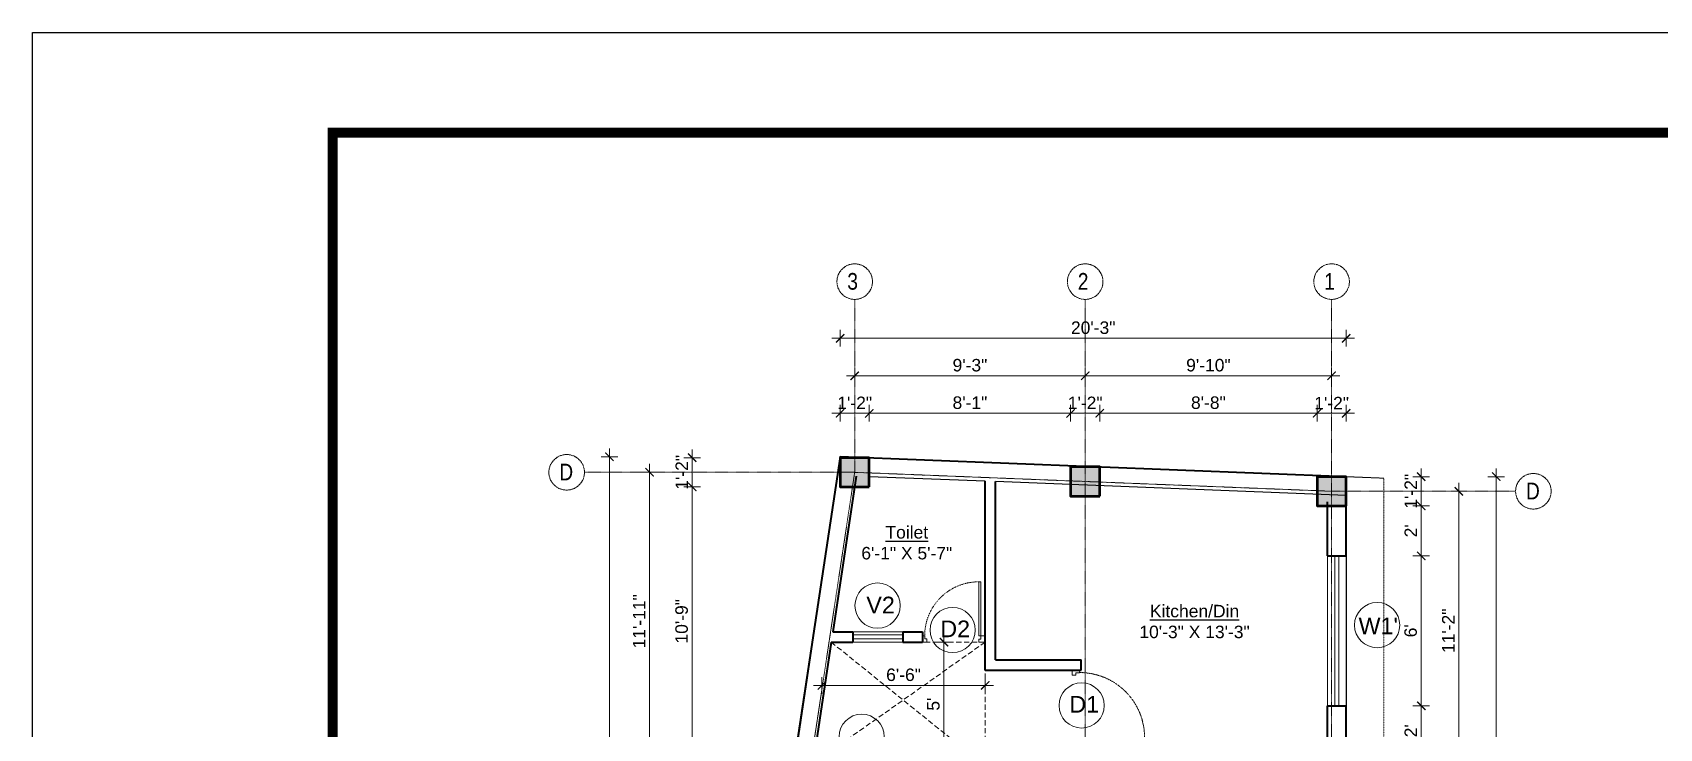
# Model space of a CAD drawing. Header units: inches. Extents: x 137851 to 141026, y -21374 to -19129.
# Drawn here: x 137851 to 138632, y -19463 to -19129 of the extents above; entities that cross this region are included whole.
import ezdxf

# ---------------------------------------------------------------- set-up
doc = ezdxf.new("R2010")
doc.units = ezdxf.units.IN
doc.header["$LTSCALE"] = 0.5
doc.header["$MEASUREMENT"] = 0
doc.header["$PDMODE"] = 66
doc.linetypes.add('CENTER', pattern=[2, 1.25, -0.25, 0.25, -0.25])
doc.linetypes.add('HIDDEN', pattern=[0.375, 0.25, -0.125])
for name, color, linetype, lineweight in [('Annotate-Lite.w', 177, 'Continuous', 9), ('Annotations-Bold.w', 177, 'Continuous', 13), ('C-COLUMN', 1, 'Continuous', 50), ('DIM 1-100', 4, 'Continuous', 13), ('Door-Window.w', 4, 'Continuous', 15), ('HACTH', 253, 'Continuous', 9), ('TEXT', 220, 'Continuous', 9), ('Toilet', 7, 'Continuous', 25), ('wall', 1, 'Continuous', 40), ('window', 4, 'Continuous', 13)]:
    doc.layers.add(name, color=color, linetype=linetype, lineweight=lineweight)
doc.styles.add('ARAIL', font='ARIALN.TTF')
doc.styles.add('arial.', font='arial.ttf')
doc.styles.add('gaurav', font='arial.ttf')
doc.styles.get("Standard").update_dxf_attribs({"font": 'arial.ttf'})
doc.dimstyles.new('1 by 96', dxfattribs={"dimtxt": 6, "dimasz": 4, "dimexe": 4, "dimexo": 4, "dimgap": 2, "dimtad": 1, "dimdec": 0, "dimzin": 0, "dimdsep": 46, "dimlunit": 4, "dimtxsty": 'Standard', "dimblk": 'ARCHTICK', "dimcen": 0, "dimdle": 4, "dimadec": 0, "dimazin": 0, "dimtfac": 1, "dimtdec": 0, "dimtix": 1, "dimtofl": 0, "dimtmove": 1, "dimatfit": 3, "dimldrblk": 'ARCHTICK', "dimfxl": 4, "dimfxlon": 1, "dimtolj": 1, "dimtzin": 0, "dimlwd": -1, "dimlwe": -1, "dimarcsym": 0})

# ---------------------------------------------------------------- blocks, each defined once
blk = doc.blocks.new('3-0')
at = {"ltscale": 3}
for p, q in [((11063.05, 10097.68), (11065.97, 10099.9)), ((11063.05, 10097.68), (11064.53, 10095.73)), ((11065.99, 10096.84), (11064.53, 10095.73)), ((11065.25, 10097.81), (11066.71, 10098.92)), ((11065.99, 10096.84), (11065.25, 10097.81)), ((11065.97, 10099.9), (11066.71, 10098.92)), ((11085.5, 10074.13), (11110.32, 10092.96)), ((11086.24, 10073.15), (11111.05, 10091.97)), ((11111.05, 10091.97), (11110.32, 10092.96)), ((11084.04, 10073.02), (11082.57, 10071.91)), ((11084.04, 10073.02), (11084.78, 10072.04)), ((11084.78, 10072.04), (11086.24, 10073.15)), ((11086.24, 10073.15), (11085.5, 10074.13)), ((11087.72, 10071.2), (11086.24, 10073.15)), ((11082.57, 10071.91), (11084.79, 10068.98)), ((11084.79, 10068.98), (11087.72, 10071.2))]:
    blk.add_line(p, q, dxfattribs=at)
at = {"layer": 'Door-Window.w', "color": 9, "linetype": 'HIDDEN', "lineweight": 18}
blk.add_arc((11085.5, 10074.13), 31.16, 37.1906, 127.14649, dxfattribs=at)
blk = doc.blocks.new('_ArchTick')
at = {"color": 0, "linetype": 'ByBlock', "const_width": 0.15}
blk.add_lwpolyline([(-0.5, -0.5), (0.5, 0.5)], dxfattribs=at)
blk = doc.blocks.new('*D269')
at = {"layer": 'Defpoints', "color": 0, "transparency": 16777216}
for p in [(138167.79, -19346.83), (138238.75, -19346.83), (138217.14, -19475.89)]:
    blk.add_point(p, dxfattribs=at)
at = {"layer": 'DIM 1-100', "color": 0, "transparency": 16777216}
for p, q in [((138167.79, -19479.89), (138167.79, -19342.83)), ((138171.79, -19346.83), (138163.79, -19346.83)), ((138171.79, -19475.89), (138163.79, -19475.89))]:
    blk.add_line(p, q, dxfattribs=at)
at = {"layer": 'DIM 1-100', "color": 0, "transparency": 16777216, "xscale": 4, "yscale": 4, "zscale": 4}
for p, rotation in [((138167.79, -19346.83), 90), ((138167.79, -19475.89), 270)]:
    blk.add_blockref('_ArchTick', p, dxfattribs=dict(at, rotation=rotation))
at = {"layer": 'DIM 1-100', "color": 0, "transparency": 16777216, "insert": (138162.73, -19411.36), "char_height": 6, "attachment_point": 5, "rotation": 90}
blk.add_mtext('\\A1;10\'-9"', dxfattribs=at)
blk = doc.blocks.new('*D270')
at = {"layer": 'Defpoints', "color": 0, "transparency": 16777216}
for p in [(138167.79, -19332.83), (138238.75, -19332.83), (138238.75, -19346.83)]:
    blk.add_point(p, dxfattribs=at)
at = {"layer": 'DIM 1-100', "color": 0, "transparency": 16777216}
for p, q in [((138171.79, -19332.83), (138163.79, -19332.83)), ((138167.79, -19350.83), (138167.79, -19328.83)), ((138171.79, -19346.83), (138163.79, -19346.83))]:
    blk.add_line(p, q, dxfattribs=at)
at = {"layer": 'DIM 1-100', "color": 0, "transparency": 16777216, "xscale": 4, "yscale": 4, "zscale": 4}
for p, rotation in [((138167.79, -19332.83), 90), ((138167.79, -19346.83), 270)]:
    blk.add_blockref('_ArchTick', p, dxfattribs=dict(at, rotation=rotation))
at = {"layer": 'DIM 1-100', "color": 0, "transparency": 16777216, "insert": (138162.78, -19339.83), "char_height": 6, "attachment_point": 5, "rotation": 90}
blk.add_mtext('\\A1;1\'-2"', dxfattribs=at)
blk = doc.blocks.new('*D255')
at = {"layer": 'Defpoints', "color": 0, "transparency": 16777216}
for p in [(138245.75, -19339.83), (138147.32, -19482.89), (138224.14, -19482.89)]:
    blk.add_point(p, dxfattribs=at)
at = {"layer": 'DIM 1-100', "color": 0, "transparency": 16777216}
for p, q in [((138151.32, -19339.83), (138143.32, -19339.83)), ((138147.32, -19335.83), (138147.32, -19486.89)), ((138151.32, -19482.89), (138143.32, -19482.89))]:
    blk.add_line(p, q, dxfattribs=at)
at = {"layer": 'DIM 1-100', "color": 0, "transparency": 16777216, "xscale": 4, "yscale": 4, "zscale": 4}
for p, rotation in [((138147.32, -19339.83), 90), ((138147.32, -19482.89), 270)]:
    blk.add_blockref('_ArchTick', p, dxfattribs=dict(at, rotation=rotation))
at = {"layer": 'DIM 1-100', "color": 0, "transparency": 16777216, "insert": (138142.31, -19411.36), "char_height": 6, "attachment_point": 5, "rotation": 90}
blk.add_mtext('\\A1;11\'-11"', dxfattribs=at)
blk = doc.blocks.new('*D258')
at = {"layer": 'Defpoints', "color": 0, "transparency": 16777216}
for p in [(138128.07, -19332.36), (138238.81, -19332.36), (138180.28, -19734.04)]:
    blk.add_point(p, dxfattribs=at)
at = {"layer": 'DIM 1-100', "color": 0, "transparency": 16777216}
for p, q in [((138132.07, -19332.36), (138124.07, -19332.36)), ((138128.07, -19738.04), (138128.07, -19328.36)), ((138132.07, -19734.04), (138124.07, -19734.04))]:
    blk.add_line(p, q, dxfattribs=at)
at = {"layer": 'DIM 1-100', "color": 0, "transparency": 16777216, "xscale": 4, "yscale": 4, "zscale": 4}
for p, rotation in [((138128.07, -19332.36), 90), ((138128.07, -19734.04), 270)]:
    blk.add_blockref('_ArchTick', p, dxfattribs=dict(at, rotation=rotation))
at = {"layer": 'DIM 1-100', "color": 0, "transparency": 16777216, "insert": (138123.01, -19533.2), "char_height": 6, "attachment_point": 5, "rotation": 90}
blk.add_mtext('\\A1;33\'-6"', dxfattribs=at)
blk = doc.blocks.new('*D259')
at = {"layer": 'Defpoints', "color": 0, "transparency": 16777216}
for p in [(138252.75, -19311.49), (138238.75, -19332.83), (138252.75, -19332.83)]:
    blk.add_point(p, dxfattribs=at)
at = {"layer": 'DIM 1-100', "color": 0, "transparency": 16777216}
for p, q in [((138234.75, -19311.49), (138256.75, -19311.49)), ((138238.75, -19315.49), (138238.75, -19307.49)), ((138252.75, -19315.49), (138252.75, -19307.49))]:
    blk.add_line(p, q, dxfattribs=at)
at = {"layer": 'DIM 1-100', "color": 0, "transparency": 16777216, "xscale": 4, "yscale": 4, "zscale": 4, "rotation": 180}
blk.add_blockref('_ArchTick', (138238.75, -19311.49), dxfattribs=at)
at = {"layer": 'DIM 1-100', "color": 0, "transparency": 16777216, "xscale": 4, "yscale": 4, "zscale": 4}
blk.add_blockref('_ArchTick', (138252.75, -19311.49), dxfattribs=at)
at = {"layer": 'DIM 1-100', "color": 0, "transparency": 16777216, "insert": (138245.75, -19306.48), "char_height": 6, "attachment_point": 5}
blk.add_mtext('\\A1;1\'-2"', dxfattribs=at)
blk = doc.blocks.new('*D260')
at = {"layer": 'Defpoints', "color": 0, "transparency": 16777216}
for p in [(138349.35, -19311.49), (138252.75, -19332.83), (138349.35, -19337.27)]:
    blk.add_point(p, dxfattribs=at)
at = {"layer": 'DIM 1-100', "color": 0, "transparency": 16777216}
for p, q in [((138248.75, -19311.49), (138353.35, -19311.49)), ((138252.75, -19315.49), (138252.75, -19307.49)), ((138349.35, -19315.49), (138349.35, -19307.49))]:
    blk.add_line(p, q, dxfattribs=at)
at = {"layer": 'DIM 1-100', "color": 0, "transparency": 16777216, "xscale": 4, "yscale": 4, "zscale": 4, "rotation": 180}
blk.add_blockref('_ArchTick', (138252.75, -19311.49), dxfattribs=at)
at = {"layer": 'DIM 1-100', "color": 0, "transparency": 16777216, "xscale": 4, "yscale": 4, "zscale": 4}
blk.add_blockref('_ArchTick', (138349.35, -19311.49), dxfattribs=at)
at = {"layer": 'DIM 1-100', "color": 0, "transparency": 16777216, "insert": (138301.05, -19306.43), "char_height": 6, "attachment_point": 5}
blk.add_mtext('\\A1;8\'-1"', dxfattribs=at)
blk = doc.blocks.new('*D261')
at = {"layer": 'Defpoints', "color": 0, "transparency": 16777216}
for p in [(138363.35, -19311.49), (138349.35, -19337.27), (138363.35, -19337.27)]:
    blk.add_point(p, dxfattribs=at)
at = {"layer": 'DIM 1-100', "color": 0, "transparency": 16777216}
for p, q in [((138345.35, -19311.49), (138367.35, -19311.49)), ((138349.35, -19315.49), (138349.35, -19307.49)), ((138363.35, -19315.49), (138363.35, -19307.49))]:
    blk.add_line(p, q, dxfattribs=at)
at = {"layer": 'DIM 1-100', "color": 0, "transparency": 16777216, "xscale": 4, "yscale": 4, "zscale": 4, "rotation": 180}
blk.add_blockref('_ArchTick', (138349.35, -19311.49), dxfattribs=at)
at = {"layer": 'DIM 1-100', "color": 0, "transparency": 16777216, "xscale": 4, "yscale": 4, "zscale": 4}
blk.add_blockref('_ArchTick', (138363.35, -19311.49), dxfattribs=at)
at = {"layer": 'DIM 1-100', "color": 0, "transparency": 16777216, "insert": (138356.35, -19306.48), "char_height": 6, "attachment_point": 5}
blk.add_mtext('\\A1;1\'-2"', dxfattribs=at)
blk = doc.blocks.new('*D262')
at = {"layer": 'Defpoints', "color": 0, "transparency": 16777216}
for p in [(138467.58, -19311.49), (138363.35, -19337.27), (138467.58, -19341.93)]:
    blk.add_point(p, dxfattribs=at)
at = {"layer": 'DIM 1-100', "color": 0, "transparency": 16777216}
for p, q in [((138359.35, -19311.49), (138471.58, -19311.49)), ((138363.35, -19315.49), (138363.35, -19307.49)), ((138467.58, -19315.49), (138467.58, -19307.49))]:
    blk.add_line(p, q, dxfattribs=at)
at = {"layer": 'DIM 1-100', "color": 0, "transparency": 16777216, "xscale": 4, "yscale": 4, "zscale": 4, "rotation": 180}
blk.add_blockref('_ArchTick', (138363.35, -19311.49), dxfattribs=at)
at = {"layer": 'DIM 1-100', "color": 0, "transparency": 16777216, "xscale": 4, "yscale": 4, "zscale": 4}
blk.add_blockref('_ArchTick', (138467.58, -19311.49), dxfattribs=at)
at = {"layer": 'DIM 1-100', "color": 0, "transparency": 16777216, "insert": (138415.46, -19306.43), "char_height": 6, "attachment_point": 5}
blk.add_mtext('\\A1;8\'-8"', dxfattribs=at)
blk = doc.blocks.new('*D263')
at = {"layer": 'Defpoints', "color": 0, "transparency": 16777216}
for p in [(138481.58, -19311.49), (138467.58, -19341.93), (138481.58, -19341.93)]:
    blk.add_point(p, dxfattribs=at)
at = {"layer": 'DIM 1-100', "color": 0, "transparency": 16777216}
for p, q in [((138463.58, -19311.49), (138485.58, -19311.49)), ((138467.58, -19315.49), (138467.58, -19307.49)), ((138481.58, -19315.49), (138481.58, -19307.49))]:
    blk.add_line(p, q, dxfattribs=at)
at = {"layer": 'DIM 1-100', "color": 0, "transparency": 16777216, "xscale": 4, "yscale": 4, "zscale": 4, "rotation": 180}
blk.add_blockref('_ArchTick', (138467.58, -19311.49), dxfattribs=at)
at = {"layer": 'DIM 1-100', "color": 0, "transparency": 16777216, "xscale": 4, "yscale": 4, "zscale": 4}
blk.add_blockref('_ArchTick', (138481.58, -19311.49), dxfattribs=at)
at = {"layer": 'DIM 1-100', "color": 0, "transparency": 16777216, "insert": (138474.58, -19306.6), "char_height": 6, "attachment_point": 5}
blk.add_mtext('\\A1;1\'-2"', dxfattribs=at)
blk = doc.blocks.new('*D271')
at = {"layer": 'Defpoints', "color": 0, "transparency": 16777216}
for p in [(138481.58, -19341.93), (138481.58, -19355.93), (138517.58, -19355.93)]:
    blk.add_point(p, dxfattribs=at)
at = {"layer": 'DIM 1-100', "color": 0, "transparency": 16777216}
for p, q in [((138513.58, -19341.93), (138521.58, -19341.93)), ((138517.58, -19337.93), (138517.58, -19359.93)), ((138513.58, -19355.93), (138521.58, -19355.93))]:
    blk.add_line(p, q, dxfattribs=at)
at = {"layer": 'DIM 1-100', "color": 0, "transparency": 16777216, "xscale": 4, "yscale": 4, "zscale": 4}
for p, rotation in [((138517.58, -19341.93), 90), ((138517.58, -19355.93), 270)]:
    blk.add_blockref('_ArchTick', p, dxfattribs=dict(at, rotation=rotation))
at = {"layer": 'DIM 1-100', "color": 0, "transparency": 16777216, "insert": (138512.56, -19348.93), "char_height": 6, "attachment_point": 5, "rotation": 90}
blk.add_mtext('\\A1;1\'-2"', dxfattribs=at)
blk = doc.blocks.new('*D272')
at = {"layer": 'Defpoints', "color": 0, "transparency": 16777216}
for p in [(138481.58, -19355.93), (138481.58, -19379.91), (138517.58, -19379.91)]:
    blk.add_point(p, dxfattribs=at)
at = {"layer": 'DIM 1-100', "color": 0, "transparency": 16777216}
for p, q in [((138513.58, -19355.93), (138521.58, -19355.93)), ((138517.58, -19351.93), (138517.58, -19383.91)), ((138513.58, -19379.91), (138521.58, -19379.91))]:
    blk.add_line(p, q, dxfattribs=at)
at = {"layer": 'DIM 1-100', "color": 0, "transparency": 16777216, "xscale": 4, "yscale": 4, "zscale": 4}
for p, rotation in [((138517.58, -19355.93), 90), ((138517.58, -19379.91), 270)]:
    blk.add_blockref('_ArchTick', p, dxfattribs=dict(at, rotation=rotation))
at = {"layer": 'DIM 1-100', "color": 0, "transparency": 16777216, "insert": (138512.56, -19367.92), "char_height": 6, "attachment_point": 5, "rotation": 90}
blk.add_mtext("\\A1;2'", dxfattribs=at)
blk = doc.blocks.new('*D273')
at = {"layer": 'Defpoints', "color": 0, "transparency": 16777216}
for p in [(138481.58, -19379.91), (138481.58, -19451.91), (138517.58, -19451.91)]:
    blk.add_point(p, dxfattribs=at)
at = {"layer": 'DIM 1-100', "color": 0, "transparency": 16777216}
for p, q in [((138513.58, -19379.91), (138521.58, -19379.91)), ((138517.58, -19375.91), (138517.58, -19455.91)), ((138513.58, -19451.91), (138521.58, -19451.91))]:
    blk.add_line(p, q, dxfattribs=at)
at = {"layer": 'DIM 1-100', "color": 0, "transparency": 16777216, "xscale": 4, "yscale": 4, "zscale": 4}
for p, rotation in [((138517.58, -19379.91), 90), ((138517.58, -19451.91), 270)]:
    blk.add_blockref('_ArchTick', p, dxfattribs=dict(at, rotation=rotation))
at = {"layer": 'DIM 1-100', "color": 0, "transparency": 16777216, "insert": (138512.51, -19415.91), "char_height": 6, "attachment_point": 5, "rotation": 90}
blk.add_mtext("\\A1;6'", dxfattribs=at)
blk = doc.blocks.new('*D274')
at = {"layer": 'Defpoints', "color": 0, "transparency": 16777216}
for p in [(138481.58, -19451.91), (138481.58, -19475.89), (138517.58, -19475.89)]:
    blk.add_point(p, dxfattribs=at)
at = {"layer": 'DIM 1-100', "color": 0, "transparency": 16777216}
for p, q in [((138513.58, -19451.91), (138521.58, -19451.91)), ((138517.58, -19447.91), (138517.58, -19479.89)), ((138513.58, -19475.89), (138521.58, -19475.89))]:
    blk.add_line(p, q, dxfattribs=at)
at = {"layer": 'DIM 1-100', "color": 0, "transparency": 16777216, "xscale": 4, "yscale": 4, "zscale": 4}
for p, rotation in [((138517.58, -19451.91), 90), ((138517.58, -19475.89), 270)]:
    blk.add_blockref('_ArchTick', p, dxfattribs=dict(at, rotation=rotation))
at = {"layer": 'DIM 1-100', "color": 0, "transparency": 16777216, "insert": (138512.56, -19463.9), "char_height": 6, "attachment_point": 5, "rotation": 90}
blk.add_mtext("\\A1;2'", dxfattribs=at)
blk = doc.blocks.new('*D284')
at = {"layer": 'Defpoints', "color": 0, "transparency": 16777216}
for p in [(138481.58, -19348.93), (138535.58, -19348.93), (138481.58, -19482.89)]:
    blk.add_point(p, dxfattribs=at)
at = {"layer": 'DIM 1-100', "color": 0, "transparency": 16777216}
for p, q in [((138531.58, -19348.93), (138539.58, -19348.93)), ((138535.58, -19486.89), (138535.58, -19344.93)), ((138531.58, -19482.89), (138539.58, -19482.89))]:
    blk.add_line(p, q, dxfattribs=at)
at = {"layer": 'DIM 1-100', "color": 0, "transparency": 16777216, "xscale": 4, "yscale": 4, "zscale": 4}
for p, rotation in [((138535.58, -19348.93), 90), ((138535.58, -19482.89), 270)]:
    blk.add_blockref('_ArchTick', p, dxfattribs=dict(at, rotation=rotation))
at = {"layer": 'DIM 1-100', "color": 0, "transparency": 16777216, "insert": (138530.56, -19415.91), "char_height": 6, "attachment_point": 5, "rotation": 90}
blk.add_mtext('\\A1;11\'-2"', dxfattribs=at)
blk = doc.blocks.new('*D205')
at = {"layer": 'Defpoints', "color": 0, "transparency": 16777216}
for p in [(138481.58, -19341.93), (138481.58, -19734.04), (138553.58, -19734.04)]:
    blk.add_point(p, dxfattribs=at)
at = {"layer": 'DIM 1-100', "color": 0, "transparency": 16777216}
for p, q in [((138549.58, -19341.93), (138557.58, -19341.93)), ((138553.58, -19337.93), (138553.58, -19738.04)), ((138549.58, -19734.04), (138557.58, -19734.04))]:
    blk.add_line(p, q, dxfattribs=at)
at = {"layer": 'DIM 1-100', "color": 0, "transparency": 16777216, "xscale": 4, "yscale": 4, "zscale": 4}
for p, rotation in [((138553.58, -19341.93), 90), ((138553.58, -19734.04), 270)]:
    blk.add_blockref('_ArchTick', p, dxfattribs=dict(at, rotation=rotation))
at = {"layer": 'DIM 1-100', "color": 0, "transparency": 16777216, "insert": (138548.51, -19537.99), "char_height": 6, "attachment_point": 5, "rotation": 90}
blk.add_mtext('\\A1;32\'-8"', dxfattribs=at)
blk = doc.blocks.new('*D285')
at = {"layer": 'Defpoints', "color": 0, "transparency": 16777216}
for p in [(138356.35, -19293.49), (138245.75, -19332.83), (138356.35, -19336.99)]:
    blk.add_point(p, dxfattribs=at)
at = {"layer": 'DIM 1-100', "color": 0, "transparency": 16777216}
for p, q in [((138241.75, -19293.49), (138360.35, -19293.49)), ((138245.75, -19297.49), (138245.75, -19289.49)), ((138356.35, -19297.49), (138356.35, -19289.49))]:
    blk.add_line(p, q, dxfattribs=at)
at = {"layer": 'DIM 1-100', "color": 0, "transparency": 16777216, "xscale": 4, "yscale": 4, "zscale": 4, "rotation": 180}
blk.add_blockref('_ArchTick', (138245.75, -19293.49), dxfattribs=at)
at = {"layer": 'DIM 1-100', "color": 0, "transparency": 16777216, "xscale": 4, "yscale": 4, "zscale": 4}
blk.add_blockref('_ArchTick', (138356.35, -19293.49), dxfattribs=at)
at = {"layer": 'DIM 1-100', "color": 0, "transparency": 16777216, "insert": (138301.05, -19288.43), "char_height": 6, "attachment_point": 5}
blk.add_mtext('\\A1;9\'-3"', dxfattribs=at)
blk = doc.blocks.new('*D286')
at = {"layer": 'Defpoints', "color": 0, "transparency": 16777216}
for p in [(138474.58, -19293.49), (138356.35, -19336.99), (138474.58, -19341.66)]:
    blk.add_point(p, dxfattribs=at)
at = {"layer": 'DIM 1-100', "color": 0, "transparency": 16777216}
for p, q in [((138352.35, -19293.49), (138478.58, -19293.49)), ((138356.35, -19297.49), (138356.35, -19289.49)), ((138474.58, -19297.49), (138474.58, -19289.49))]:
    blk.add_line(p, q, dxfattribs=at)
at = {"layer": 'DIM 1-100', "color": 0, "transparency": 16777216, "xscale": 4, "yscale": 4, "zscale": 4, "rotation": 180}
blk.add_blockref('_ArchTick', (138356.35, -19293.49), dxfattribs=at)
at = {"layer": 'DIM 1-100', "color": 0, "transparency": 16777216, "xscale": 4, "yscale": 4, "zscale": 4}
blk.add_blockref('_ArchTick', (138474.58, -19293.49), dxfattribs=at)
at = {"layer": 'DIM 1-100', "color": 0, "transparency": 16777216, "insert": (138415.46, -19288.43), "char_height": 6, "attachment_point": 5}
blk.add_mtext('\\A1;9\'-10"', dxfattribs=at)
blk = doc.blocks.new('*D294')
at = {"layer": 'Defpoints', "color": 0, "transparency": 16777216}
for p in [(138238.81, -19275.49), (138238.81, -19332.36), (138481.58, -19341.93)]:
    blk.add_point(p, dxfattribs=at)
at = {"layer": 'DIM 1-100', "color": 0, "transparency": 16777216}
for p, q in [((138238.81, -19279.49), (138238.81, -19271.49)), ((138481.58, -19279.49), (138481.58, -19271.49)), ((138485.58, -19275.49), (138234.81, -19275.49))]:
    blk.add_line(p, q, dxfattribs=at)
at = {"layer": 'DIM 1-100', "color": 0, "transparency": 16777216, "xscale": 4, "yscale": 4, "zscale": 4, "rotation": 180}
blk.add_blockref('_ArchTick', (138238.81, -19275.49), dxfattribs=at)
at = {"layer": 'DIM 1-100', "color": 0, "transparency": 16777216, "xscale": 4, "yscale": 4, "zscale": 4}
blk.add_blockref('_ArchTick', (138481.58, -19275.49), dxfattribs=at)
at = {"layer": 'DIM 1-100', "color": 0, "transparency": 16777216, "insert": (138360.19, -19270.43), "char_height": 6, "attachment_point": 5}
blk.add_mtext('\\A1;20\'-3"', dxfattribs=at)
blk = doc.blocks.new('*D209')
at = {"layer": 'Defpoints', "color": 0, "transparency": 16777216}
for p in [(138288.57, -19421.35), (138308.35, -19421.35), (138308.35, -19480.89)]:
    blk.add_point(p, dxfattribs=at)
at = {"layer": 'DIM 1-100', "color": 0, "transparency": 16777216}
for p, q in [((138292.57, -19421.35), (138284.57, -19421.35)), ((138288.57, -19484.89), (138288.57, -19417.35)), ((138292.57, -19480.89), (138284.57, -19480.89))]:
    blk.add_line(p, q, dxfattribs=at)
at = {"layer": 'DIM 1-100', "color": 0, "transparency": 16777216, "xscale": 4, "yscale": 4, "zscale": 4}
for p, rotation in [((138288.57, -19421.35), 90), ((138288.57, -19480.89), 270)]:
    blk.add_blockref('_ArchTick', p, dxfattribs=dict(at, rotation=rotation))
at = {"layer": 'DIM 1-100', "color": 0, "transparency": 16777216, "insert": (138283.52, -19451.12), "char_height": 6, "attachment_point": 5, "rotation": 90}
blk.add_mtext("\\A1;5'", dxfattribs=at)
blk = doc.blocks.new('*D210')
at = {"layer": 'Defpoints', "color": 0, "transparency": 16777216}
for p in [(138308.35, -19442.12), (138230.01, -19450.93), (138308.35, -19451.12)]:
    blk.add_point(p, dxfattribs=at)
at = {"layer": 'DIM 1-100', "color": 0, "transparency": 16777216}
for p, q in [((138226.01, -19442.12), (138312.35, -19442.12)), ((138230.01, -19446.12), (138230.01, -19438.12)), ((138308.35, -19446.12), (138308.35, -19438.12))]:
    blk.add_line(p, q, dxfattribs=at)
at = {"layer": 'DIM 1-100', "color": 0, "transparency": 16777216, "xscale": 4, "yscale": 4, "zscale": 4, "rotation": 180}
blk.add_blockref('_ArchTick', (138230.01, -19442.12), dxfattribs=at)
at = {"layer": 'DIM 1-100', "color": 0, "transparency": 16777216, "xscale": 4, "yscale": 4, "zscale": 4}
blk.add_blockref('_ArchTick', (138308.35, -19442.12), dxfattribs=at)
at = {"layer": 'DIM 1-100', "color": 0, "transparency": 16777216, "insert": (138269.18, -19437.06), "char_height": 6, "attachment_point": 5}
blk.add_mtext('\\A1;6\'-6"', dxfattribs=at)

msp = doc.modelspace()

# ---------------------------------------------------------------- hatches: boundary and pattern name
at = {"layer": 'C-COLUMN'}
h = msp.add_hatch(color=256, dxfattribs=at)
h.dxf.hatch_style = 1
h.paths.add_polyline_path([(138238.75, -19332.83), (138238.75, -19346.83), (138252.75, -19346.83), (138252.75, -19332.83)])
h = msp.add_hatch(color=256, dxfattribs=at)
h.dxf.hatch_style = 1
h.paths.add_polyline_path([(138349.35, -19337.27), (138349.35, -19351.27), (138363.35, -19351.27), (138363.35, -19337.27)])
h = msp.add_hatch(color=256, dxfattribs=at)
h.dxf.hatch_style = 1
h.paths.add_polyline_path([(138467.58, -19341.93), (138467.58, -19355.93), (138481.58, -19355.93), (138481.58, -19341.93)])

# ---------------------------------------------------------------- linework, layer by layer
msp.add_lwpolyline([(137851.27, -21373.73), (137851.27, -19128.69), (141026.08, -19128.69), (141026.08, -21373.73)], close=True)
at = {"const_width": 4.8}
msp.add_lwpolyline([(140978.08, -21325.73), (140978.08, -19176.69), (137995.27, -19176.69), (137995.27, -21325.73)], close=True, dxfattribs=at)
at = {"layer": 'Annotate-Lite.w', "ltscale": 0.005}
for centre in [(138256.72, -19403.81), (138292.75, -19415.54), (138496.43, -19413.2), (138354.65, -19451.76), (138249.1, -19466.79)]:
    msp.add_circle(centre, 10.86, dxfattribs=at)
at = {"layer": 'Annotations-Bold.w', "linetype": 'CENTER', "ltscale": 0.3}
for p, q in [((138356.35, -19256.82), (138356.35, -19817.04)), ((138474.58, -19256.82), (138474.58, -19817.04))]:
    msp.add_line(p, q, dxfattribs=at)
for points in [[(138245.75, -19256.82), (138245.75, -19339.83), (138224.14, -19482.89), (138206.4, -19600.39), (138187.28, -19727.04), (138187.28, -19817.04)], [(138116.1, -19339.83), (138245.75, -19339.83), (138474.58, -19348.93), (138562.85, -19348.93)]]:
    msp.add_lwpolyline(points, dxfattribs=at)
at = {"layer": 'Annotations-Bold.w', "linetype": 'CENTER', "ltscale": 1.5}
for centre in [(138245.75, -19248.28), (138356.35, -19248.28), (138474.58, -19248.28), (138107.56, -19339.83), (138571.38, -19348.93)]:
    msp.add_circle(centre, 8.53, dxfattribs=at)
at = {"layer": 'C-COLUMN'}
for points in [[(138252.75, -19346.83), (138252.75, -19332.83), (138238.75, -19332.83), (138238.75, -19346.83)], [(138363.35, -19351.27), (138363.35, -19337.27), (138349.35, -19337.27), (138349.35, -19351.27)], [(138481.58, -19355.93), (138481.58, -19341.93), (138467.58, -19341.93), (138467.58, -19355.93)]]:
    msp.add_lwpolyline(points, close=True, dxfattribs=at)
at = {"layer": 'Defpoints'}
msp.add_lwpolyline([(138238.81, -19332.36), (138481.58, -19341.93), (138481.58, -19734.04), (138178.18, -19733.93), (138238.81, -19332.36)], dxfattribs=at)
at = {"layer": 'HACTH', "linetype": 'HIDDEN', "ltscale": 0.3}
for p, q in [((138481.58, -19341.93), (138499.58, -19342.64)), ((138499.58, -19351.65), (138499.58, -19342.64)), ((138499.58, -19480.89), (138499.58, -19351.65))]:
    msp.add_line(p, q, dxfattribs=at)
at = {"layer": 'HACTH', "linetype": 'HIDDEN', "ltscale": 20}
for p, q in [((138308.35, -19421.35), (138231.14, -19475.89)), ((138234.48, -19421.35), (138308.35, -19480.89))]:
    msp.add_line(p, q, dxfattribs=at)
at = {"layer": 'HACTH', "linetype": 'HIDDEN', "ltscale": 0.3}
msp.add_lwpolyline([(138499.58, -19342.64), (138481.58, -19341.93)], dxfattribs=at)
at = {"layer": 'HACTH', "linetype": 'HIDDEN', "ltscale": 20}
msp.add_lwpolyline([(138308.35, -19421.35), (138308.35, -19480.89), (138231.14, -19480.89), (138231.14, -19475.89), (138226.24, -19475.89), (138234.48, -19421.35), (138308.35, -19421.35)], dxfattribs=at)
at = {"layer": 'Toilet'}
for p, q in [((138481.58, -19341.93), (138238.81, -19332.36)), ((138481.58, -19341.93), (138238.81, -19332.36)), ((138308.35, -19344.11), (138252.75, -19341.92)), ((138481.58, -19350.94), (138313.35, -19344.3))]:
    msp.add_line(p, q, dxfattribs=at)
at = {"layer": 'wall'}
for p, q in [((138238.81, -19332.36), (138225.38, -19421.35)), ((138238.81, -19332.36), (138225.38, -19421.35)), ((138308.35, -19434.89), (138308.35, -19344.11)), ((138313.35, -19429.89), (138313.35, -19344.3)), ((138472.58, -19379.91), (138481.58, -19379.91)), ((138225.38, -19421.35), (138217.14, -19475.89)), ((138234.48, -19421.35), (138244.79, -19421.35)), ((138235.23, -19416.35), (138244.79, -19416.35)), ((138244.79, -19416.35), (138244.79, -19421.35)), ((138268.79, -19416.35), (138278.35, -19416.35)), ((138268.79, -19416.35), (138268.79, -19421.35)), ((138268.79, -19421.35), (138278.35, -19421.35)), ((138278.35, -19416.35), (138278.35, -19421.35)), ((138308.35, -19434.89), (138354.35, -19434.89)), ((138313.35, -19429.89), (138354.35, -19429.89)), ((138354.35, -19434.89), (138354.35, -19429.89)), ((138472.58, -19451.91), (138481.58, -19451.91))]:
    msp.add_line(p, q, dxfattribs=at)
for points in [[(138481.58, -19379.91), (138481.58, -19341.93), (138238.81, -19332.36), (138225.38, -19421.35)], [(138246.51, -19341.67), (138235.23, -19416.35)], [(138472.58, -19379.91), (138472.58, -19353.93)], [(138238.47, -19394.89), (138235.23, -19416.35)], [(138234.48, -19421.35), (138226.24, -19475.89)], [(138234.48, -19421.35), (138226.24, -19475.89)], [(138472.58, -19477.89), (138472.58, -19451.91)], [(138481.58, -19503.64), (138481.58, -19451.91)]]:
    msp.add_lwpolyline(points, dxfattribs=at)
at = {"layer": 'window'}
for p, q in [((138472.58, -19379.91), (138472.58, -19451.91)), ((138476.08, -19451.91), (138476.08, -19379.91)), ((138478.08, -19451.91), (138478.08, -19379.91)), ((138481.58, -19451.91), (138481.58, -19379.91)), ((138244.79, -19416.35), (138268.79, -19416.35)), ((138268.79, -19417.85), (138244.79, -19417.85)), ((138268.79, -19419.85), (138244.79, -19419.85)), ((138268.79, -19421.35), (138244.79, -19421.35))]:
    msp.add_line(p, q, dxfattribs=at)

# ---------------------------------------------------------------- block references
at = {"layer": 'Door-Window.w', "linetype": 'ByBlock'}
for p, xscale, yscale, zscale, rotation in [((139392.25, -31850.97), 0.8331589850765497, 0.8331589850765497, 0.8331589850765497, 52.73306286131275), ((123436.27, -20791.36), 0.9997910039624012, 0.9997910039624012, 0.9997910039624012, 322.8094047801953)]:
    msp.add_blockref('3-0', p, dxfattribs=dict(at, xscale=xscale, yscale=yscale, zscale=zscale, rotation=rotation))

# ---------------------------------------------------------------- texts
at = {"layer": 'Annotate-Lite.w', "ltscale": 0.005, "char_height": 8, "attachment_point": 1, "style": 'gaurav'}
for s, insert in [('V2', (138251.34, -19399.54)), ('D2', (138286.83, -19410.98)), ("W1'", (138487.5, -19409.55)), ('D1', (138348.73, -19447.2))]:
    msp.add_mtext_dynamic_manual_height_columns(s, width=8, gutter_width=100, heights=[0], dxfattribs=dict(at, insert=insert))
at = {"layer": 'Annotations-Bold.w', "linetype": 'CENTER', "ltscale": 1.5, "char_height": 8, "attachment_point": 1, "style": 'ARAIL'}
for s, insert in [('3', (138242.21, -19244.15)), ('2', (138352.81, -19244.15)), ('1', (138471.04, -19244.15)), ('D', (138104.03, -19335.69)), ('D', (138567.84, -19344.8))]:
    msp.add_mtext_dynamic_manual_height_columns(s, width=6.5393, gutter_width=100, heights=[0], dxfattribs=dict(at, insert=insert))
at = {"layer": 'TEXT', "lineweight": -2, "char_height": 6, "width": 127.5059, "attachment_point": 5, "style": 'arial.'}
for s, insert in [('{\\LToilet\\P}6\'-1" X 5\'-7"', (138270.74, -19373.68)), ('{\\LKitchen/Din\\P}10\'-3" X 13\'-3"', (138408.81, -19411.49))]:
    msp.add_mtext(s, dxfattribs=dict(at, insert=insert))

# ---------------------------------------------------------------- dimensions: what is measured, and where the dimension line sits
at = {"layer": 'DIM 1-100'}
for base, p1, p2, angle, picture, middle in [((138238.81, -19275.49), (138481.58, -19341.93), (138238.81, -19332.36), 180, '*D294', (138360.19, -19270.43)), ((138356.35, -19293.49), (138245.75, -19332.83), (138356.35, -19336.99), 180, '*D285', (138301.05, -19288.43)), ((138474.58, -19293.49), (138356.35, -19336.99), (138474.58, -19341.66), 180, '*D286', (138415.46, -19288.43)), ((138349.35, -19311.49), (138252.75, -19332.83), (138349.35, -19337.27), 180, '*D260', (138301.05, -19306.43)), ((138467.58, -19311.49), (138363.35, -19337.27), (138467.58, -19341.93), 180, '*D262', (138415.46, -19306.43)), ((138128.07, -19332.36), (138180.28, -19734.04), (138238.81, -19332.36), 90, '*D258', (138123.01, -19533.2)), ((138147.32, -19482.89), (138245.75, -19339.83), (138224.14, -19482.89), 90, '*D255', (138142.31, -19411.36)), ((138167.79, -19346.83), (138217.14, -19475.89), (138238.75, -19346.83), 90, '*D269', (138162.73, -19411.36)), ((138553.58, -19734.04), (138481.58, -19341.93), (138481.58, -19734.04), 90, '*D205', (138548.51, -19537.99)), ((138535.58, -19348.93), (138481.58, -19482.89), (138481.58, -19348.93), 90, '*D284', (138530.56, -19415.91)), ((138517.58, -19379.91), (138481.58, -19355.93), (138481.58, -19379.91), 90, '*D272', (138512.56, -19367.92)), ((138517.58, -19451.91), (138481.58, -19379.91), (138481.58, -19451.91), 90, '*D273', (138512.51, -19415.91)), ((138288.57, -19421.35), (138308.35, -19480.89), (138308.35, -19421.35), 90, '*D209', (138283.52, -19451.12)), ((138308.35, -19442.12), (138230.01, -19450.93), (138308.35, -19451.12), 180, '*D210', (138269.18, -19437.06)), ((138517.58, -19475.89), (138481.58, -19451.91), (138481.58, -19475.89), 90, '*D274', (138512.56, -19463.9))]:
    dim = msp.add_linear_dim(base=base, p1=p1, p2=p2, angle=angle, dimstyle='1 by 96', dxfattribs=at)
    dim.commit()
    dim.dimension.update_dxf_attribs({"geometry": picture, "text_midpoint": middle})
for base, p1, p2, angle, picture, middle in [((138252.75, -19311.49), (138238.75, -19332.83), (138252.75, -19332.83), 180, '*D259', (138245.75, -19311.49)), ((138363.35, -19311.49), (138349.35, -19337.27), (138363.35, -19337.27), 180, '*D261', (138356.35, -19311.49)), ((138481.58, -19311.49), (138467.58, -19341.93), (138481.58, -19341.93), 180, '*D263', (138474.58, -19311.62)), ((138167.79, -19332.83), (138238.75, -19346.83), (138238.75, -19332.83), 90, '*D270', (138167.79, -19339.83)), ((138517.58, -19355.93), (138481.58, -19341.93), (138481.58, -19355.93), 90, '*D271', (138517.58, -19348.93))]:
    dim = msp.add_linear_dim(base=base, p1=p1, p2=p2, angle=angle, dimstyle='1 by 96', dxfattribs=at)
    dim.commit()
    dim.dimension.update_dxf_attribs({"geometry": picture, "text_midpoint": middle, "dimtype": 160})

doc.saveas('drawing.dxf')
